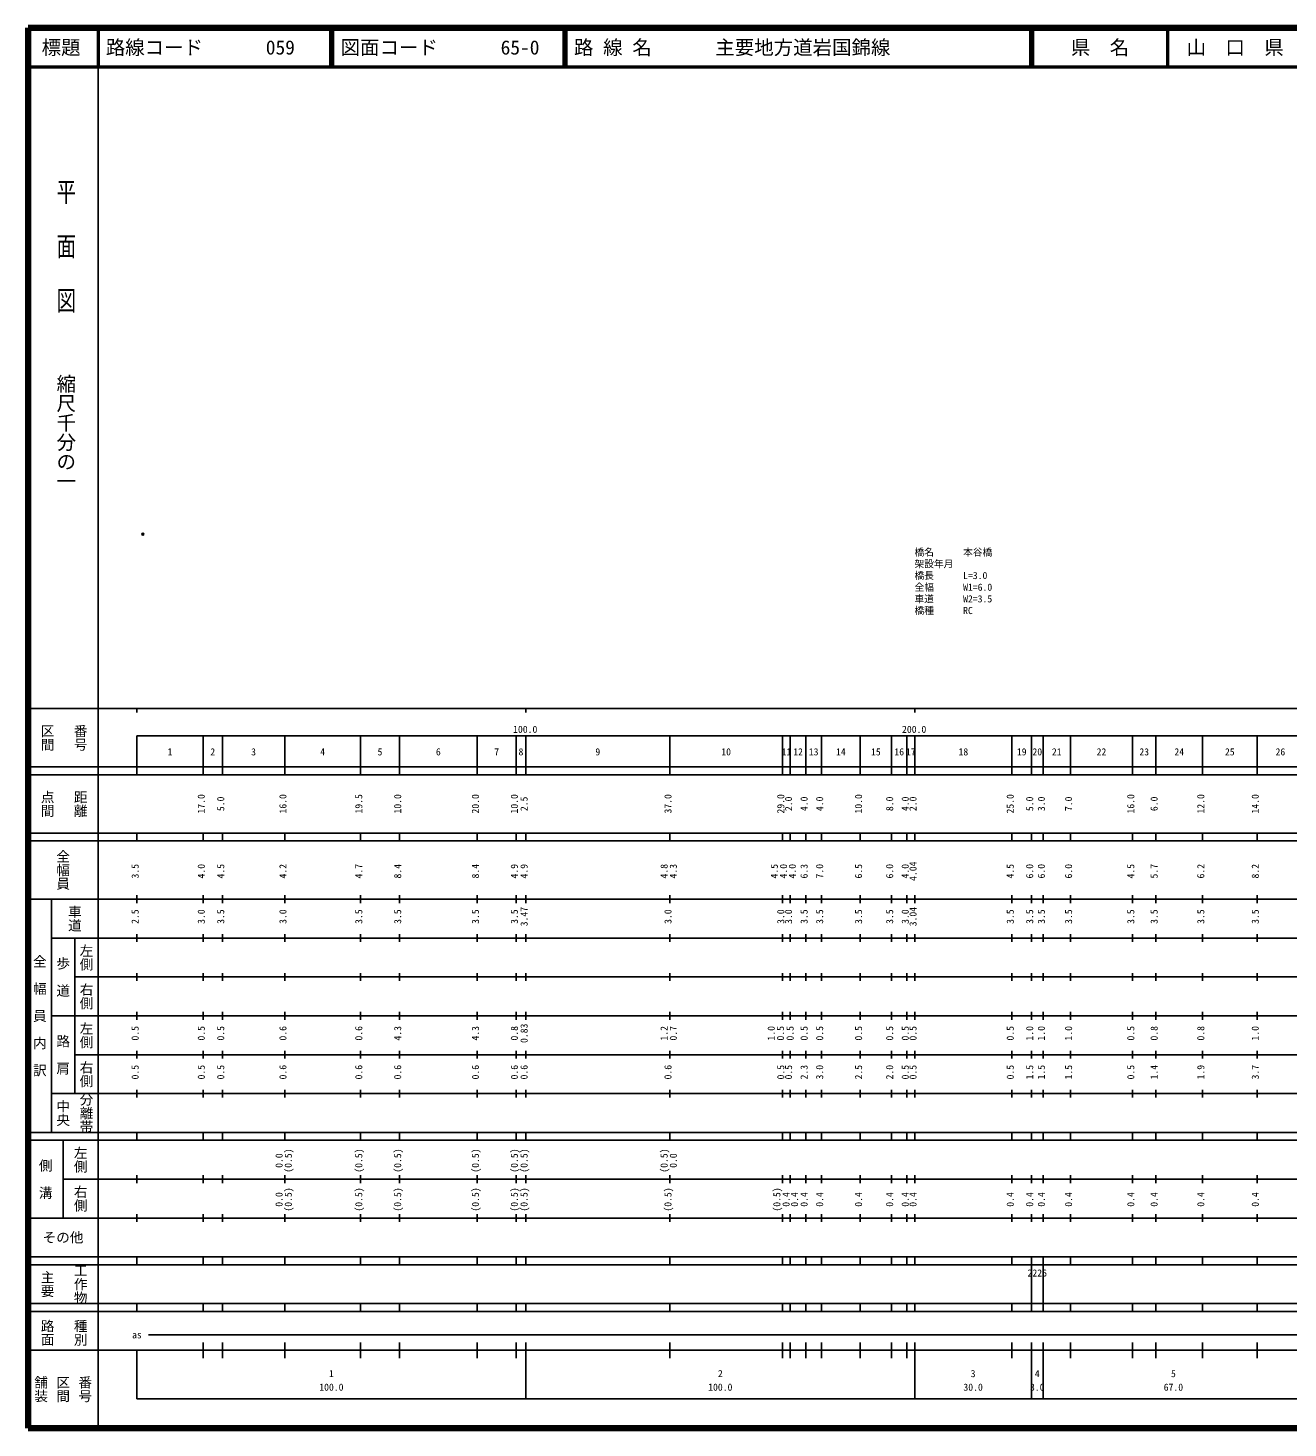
# Model space of a CAD drawing. Units: millimetres on the paper. Extents: x 40 to 680, y 20 to 380.
# Drawn here: x 40 to 364, y 20 to 380 of the extents above; entities that cross this region are included whole.
import ezdxf
from ezdxf.enums import TextEntityAlignment as Align

# ---------------------------------------------------------------- set-up
doc = ezdxf.new("R2010")
doc.units = ezdxf.units.MM
doc.header["$PDMODE"] = 32
doc.header["$PDSIZE"] = 0.5
for name, color, linetype in [('M-OTRS', 6, 'Continuous'), ('M-STR-HTXT', 7, 'Continuous'), ('M-TTL-TXT', 7, 'Continuous')]:
    doc.layers.add(name, color=color, linetype=linetype)
for name, color, linetype, lineweight in [('M-TTL', 2, 'Continuous', 140), ('M-TTL-BAND', 7, 'Continuous', 25), ('M-TTL-LINE', 7, 'Continuous', 50)]:
    doc.layers.add(name, color=color, linetype=linetype, lineweight=lineweight)
doc.styles.add('@ＭＳ ゴシック', font='')
doc.styles.add('ＭＳ ゴシック', font='')
doc.styles.get('@ＭＳ ゴシック').set_extended_font_data('@MS Gothic')
doc.styles.get('ＭＳ ゴシック').set_extended_font_data('MS Gothic')

msp = doc.modelspace()

# ---------------------------------------------------------------- linework, layer by layer
at = {"layer": 'M-OTRS'}
msp.add_point((69.551, 249.839), dxfattribs=at)
at = {"layer": 'M-TTL'}
for p, q in [((40, 380), (40, 20)), ((680, 380), (40, 380)), ((40, 20), (680, 20))]:
    msp.add_line(p, q, dxfattribs=at)
at = {"layer": 'M-TTL-BAND'}
for p, q in [((58, 370), (58, 20)), ((40, 205), (579, 205)), ((68, 205), (68, 204)), ((168, 205), (168, 204)), ((268, 205), (268, 204)), ((68, 198), (579, 198)), ((68, 198), (68, 188)), ((85, 188), (85, 198)), ((90, 188), (90, 198)), ((106, 188), (106, 198)), ((125.5, 188), (125.5, 198)), ((135.5, 188), (135.5, 198)), ((155.5, 188), (155.5, 198)), ((165.5, 188), (165.5, 198)), ((168, 188), (168, 198)), ((205, 188), (205, 198)), ((234, 188), (234, 198)), ((236, 188), (236, 198)), ((240, 188), (240, 198)), ((244, 188), (244, 198)), ((254, 188), (254, 198)), ((262, 188), (262, 198)), ((266, 188), (266, 198)), ((268, 188), (268, 198)), ((293, 188), (293, 198)), ((298, 188), (298, 198)), ((301, 188), (301, 198)), ((308, 188), (308, 198)), ((324, 188), (324, 198)), ((330, 188), (330, 198)), ((342, 188), (342, 198)), ((356, 188), (356, 198)), ((40, 190), (579, 190)), ((40, 188), (579, 188)), ((40, 173), (579, 173)), ((68, 171), (68, 173)), ((85, 171), (85, 173)), ((90, 171), (90, 173)), ((106, 171), (106, 173)), ((125.5, 171), (125.5, 173)), ((135.5, 171), (135.5, 173)), ((155.5, 171), (155.5, 173)), ((165.5, 171), (165.5, 173)), ((168, 171), (168, 173)), ((205, 171), (205, 173)), ((234, 171), (234, 173)), ((236, 171), (236, 173)), ((240, 171), (240, 173)), ((244, 171), (244, 173)), ((254, 171), (254, 173)), ((262, 171), (262, 173)), ((266, 171), (266, 173)), ((268, 171), (268, 173)), ((293, 171), (293, 173)), ((298, 171), (298, 173)), ((301, 171), (301, 173)), ((308, 171), (308, 173)), ((324, 171), (324, 173)), ((330, 171), (330, 173)), ((342, 171), (342, 173)), ((356, 171), (356, 173)), ((40, 171), (579, 171)), ((40, 156), (579, 156)), ((46, 96), (46, 156)), ((68, 155), (68, 157)), ((85, 155), (85, 157)), ((90, 155), (90, 157)), ((106, 155), (106, 157)), ((125.5, 155), (125.5, 157)), ((135.5, 155), (135.5, 157)), ((155.5, 155), (155.5, 157)), ((165.5, 155), (165.5, 157)), ((168, 155), (168, 157)), ((205, 155), (205, 157)), ((234, 155), (234, 157)), ((236, 155), (236, 157)), ((240, 155), (240, 157)), ((244, 155), (244, 157)), ((254, 155), (254, 157)), ((262, 155), (262, 157)), ((266, 155), (266, 157)), ((268, 155), (268, 157)), ((293, 155), (293, 157)), ((298, 155), (298, 157)), ((301, 155), (301, 157)), ((308, 155), (308, 157)), ((324, 155), (324, 157)), ((330, 155), (330, 157)), ((342, 155), (342, 157)), ((356, 155), (356, 157)), ((46, 146), (579, 146)), ((52, 146), (52, 106)), ((68, 145), (68, 147)), ((85, 145), (85, 147)), ((90, 145), (90, 147)), ((106, 145), (106, 147)), ((125.5, 145), (125.5, 147)), ((135.5, 145), (135.5, 147)), ((155.5, 145), (155.5, 147)), ((165.5, 145), (165.5, 147)), ((168, 145), (168, 147)), ((205, 145), (205, 147)), ((234, 145), (234, 147)), ((236, 145), (236, 147)), ((240, 145), (240, 147)), ((244, 145), (244, 147)), ((254, 145), (254, 147)), ((262, 145), (262, 147)), ((266, 145), (266, 147)), ((268, 145), (268, 147)), ((293, 145), (293, 147)), ((298, 145), (298, 147)), ((301, 145), (301, 147)), ((308, 145), (308, 147)), ((324, 145), (324, 147)), ((330, 145), (330, 147)), ((342, 145), (342, 147)), ((356, 145), (356, 147)), ((68, 135), (68, 137)), ((85, 135), (85, 137)), ((90, 135), (90, 137)), ((106, 135), (106, 137)), ((125.5, 135), (125.5, 137)), ((135.5, 135), (135.5, 137)), ((155.5, 135), (155.5, 137)), ((165.5, 135), (165.5, 137)), ((168, 135), (168, 137)), ((205, 135), (205, 137)), ((234, 135), (234, 137)), ((236, 135), (236, 137)), ((240, 135), (240, 137)), ((244, 135), (244, 137)), ((254, 135), (254, 137)), ((262, 135), (262, 137)), ((266, 135), (266, 137)), ((268, 135), (268, 137)), ((293, 135), (293, 137)), ((298, 135), (298, 137)), ((301, 135), (301, 137)), ((308, 135), (308, 137)), ((324, 135), (324, 137)), ((330, 135), (330, 137)), ((342, 135), (342, 137)), ((356, 135), (356, 137)), ((52, 136), (579, 136)), ((46, 126), (579, 126)), ((68, 125), (68, 127)), ((85, 125), (85, 127)), ((90, 125), (90, 127)), ((106, 125), (106, 127)), ((125.5, 125), (125.5, 127)), ((135.5, 125), (135.5, 127)), ((155.5, 125), (155.5, 127)), ((165.5, 125), (165.5, 127)), ((168, 125), (168, 127)), ((205, 125), (205, 127)), ((234, 125), (234, 127)), ((236, 125), (236, 127)), ((240, 125), (240, 127)), ((244, 125), (244, 127)), ((254, 125), (254, 127)), ((262, 125), (262, 127)), ((266, 125), (266, 127)), ((268, 125), (268, 127)), ((293, 125), (293, 127)), ((298, 125), (298, 127)), ((301, 125), (301, 127)), ((308, 125), (308, 127)), ((324, 125), (324, 127)), ((330, 125), (330, 127)), ((342, 125), (342, 127)), ((356, 125), (356, 127)), ((52, 116), (579, 116)), ((68, 115), (68, 117)), ((85, 115), (85, 117)), ((90, 115), (90, 117)), ((106, 115), (106, 117)), ((125.5, 115), (125.5, 117)), ((135.5, 115), (135.5, 117)), ((155.5, 115), (155.5, 117)), ((165.5, 115), (165.5, 117)), ((168, 115), (168, 117)), ((205, 115), (205, 117)), ((234, 115), (234, 117)), ((236, 115), (236, 117)), ((240, 115), (240, 117)), ((244, 115), (244, 117)), ((254, 115), (254, 117)), ((262, 115), (262, 117)), ((266, 115), (266, 117)), ((268, 115), (268, 117)), ((293, 115), (293, 117)), ((298, 115), (298, 117)), ((301, 115), (301, 117)), ((308, 115), (308, 117)), ((324, 115), (324, 117)), ((330, 115), (330, 117)), ((342, 115), (342, 117)), ((356, 115), (356, 117)), ((46, 106), (579, 106)), ((68, 105), (68, 107)), ((85, 105), (85, 107)), ((90, 105), (90, 107)), ((106, 105), (106, 107)), ((125.5, 105), (125.5, 107)), ((135.5, 105), (135.5, 107)), ((155.5, 105), (155.5, 107)), ((165.5, 105), (165.5, 107)), ((168, 105), (168, 107)), ((205, 105), (205, 107)), ((234, 105), (234, 107)), ((236, 105), (236, 107)), ((240, 105), (240, 107)), ((244, 105), (244, 107)), ((254, 105), (254, 107)), ((262, 105), (262, 107)), ((266, 105), (266, 107)), ((268, 105), (268, 107)), ((293, 105), (293, 107)), ((298, 105), (298, 107)), ((301, 105), (301, 107)), ((308, 105), (308, 107)), ((324, 105), (324, 107)), ((330, 105), (330, 107)), ((342, 105), (342, 107)), ((356, 105), (356, 107)), ((40, 96), (579, 96)), ((40, 94), (579, 94)), ((49, 94), (49, 74)), ((68, 94), (68, 96)), ((85, 94), (85, 96)), ((90, 94), (90, 96)), ((106, 94), (106, 96)), ((125.5, 94), (125.5, 96)), ((135.5, 94), (135.5, 96)), ((155.5, 94), (155.5, 96)), ((165.5, 94), (165.5, 96)), ((168, 94), (168, 96)), ((205, 94), (205, 96)), ((234, 94), (234, 96)), ((236, 94), (236, 96)), ((240, 94), (240, 96)), ((244, 94), (244, 96)), ((254, 94), (254, 96)), ((262, 94), (262, 96)), ((266, 94), (266, 96)), ((268, 94), (268, 96)), ((293, 94), (293, 96)), ((298, 94), (298, 96)), ((301, 94), (301, 96)), ((308, 94), (308, 96)), ((324, 94), (324, 96)), ((330, 94), (330, 96)), ((342, 94), (342, 96)), ((356, 94), (356, 96)), ((49, 84), (579, 84)), ((68, 83), (68, 85)), ((85, 83), (85, 85)), ((90, 83), (90, 85)), ((106, 83), (106, 85)), ((125.5, 83), (125.5, 85)), ((135.5, 83), (135.5, 85)), ((155.5, 83), (155.5, 85)), ((165.5, 83), (165.5, 85)), ((168, 83), (168, 85)), ((205, 83), (205, 85)), ((234, 83), (234, 85)), ((236, 83), (236, 85)), ((240, 83), (240, 85)), ((244, 83), (244, 85)), ((254, 83), (254, 85)), ((262, 83), (262, 85)), ((266, 83), (266, 85)), ((268, 83), (268, 85)), ((293, 83), (293, 85)), ((298, 83), (298, 85)), ((301, 83), (301, 85)), ((308, 83), (308, 85)), ((324, 83), (324, 85)), ((330, 83), (330, 85)), ((342, 83), (342, 85)), ((356, 83), (356, 85)), ((40, 74), (579, 74)), ((68, 73), (68, 75)), ((85, 73), (85, 75)), ((90, 73), (90, 75)), ((106, 73), (106, 75)), ((125.5, 73), (125.5, 75)), ((135.5, 73), (135.5, 75)), ((155.5, 73), (155.5, 75)), ((165.5, 73), (165.5, 75)), ((168, 73), (168, 75)), ((205, 73), (205, 75)), ((234, 73), (234, 75)), ((236, 73), (236, 75)), ((240, 73), (240, 75)), ((244, 73), (244, 75)), ((254, 73), (254, 75)), ((262, 73), (262, 75)), ((266, 73), (266, 75)), ((268, 73), (268, 75)), ((293, 73), (293, 75)), ((298, 73), (298, 75)), ((301, 73), (301, 75)), ((308, 73), (308, 75)), ((324, 73), (324, 75)), ((330, 73), (330, 75)), ((342, 73), (342, 75)), ((356, 73), (356, 75)), ((40, 64), (579, 64)), ((40, 62), (579, 62)), ((68, 62), (68, 64)), ((85, 62), (85, 64)), ((90, 62), (90, 64)), ((106, 62), (106, 64)), ((125.5, 62), (125.5, 64)), ((135.5, 62), (135.5, 64)), ((155.5, 62), (155.5, 64)), ((165.5, 62), (165.5, 64)), ((168, 62), (168, 64)), ((205, 62), (205, 64)), ((234, 62), (234, 64)), ((236, 62), (236, 64)), ((240, 62), (240, 64)), ((244, 62), (244, 64)), ((254, 62), (254, 64)), ((262, 62), (262, 64)), ((266, 62), (266, 64)), ((268, 62), (268, 64)), ((293, 62), (293, 64)), ((298, 62), (298, 64)), ((298, 52), (298, 62)), ((301, 62), (301, 64)), ((301, 52), (301, 62)), ((308, 62), (308, 64)), ((324, 62), (324, 64)), ((330, 62), (330, 64)), ((342, 62), (342, 64)), ((356, 62), (356, 64)), ((40, 52), (579, 52)), ((68, 50), (68, 52)), ((85, 50), (85, 52)), ((90, 50), (90, 52)), ((106, 50), (106, 52)), ((125.5, 50), (125.5, 52)), ((135.5, 50), (135.5, 52)), ((155.5, 50), (155.5, 52)), ((165.5, 50), (165.5, 52)), ((168, 50), (168, 52)), ((205, 50), (205, 52)), ((234, 50), (234, 52)), ((236, 50), (236, 52)), ((240, 50), (240, 52)), ((244, 50), (244, 52)), ((254, 50), (254, 52)), ((262, 50), (262, 52)), ((266, 50), (266, 52)), ((268, 50), (268, 52)), ((293, 50), (293, 52)), ((298, 50), (298, 52)), ((301, 50), (301, 52)), ((308, 50), (308, 52)), ((324, 50), (324, 52)), ((330, 50), (330, 52)), ((342, 50), (342, 52)), ((356, 50), (356, 52)), ((40, 50), (579, 50)), ((71, 44), (565, 44)), ((40, 40), (579, 40)), ((68, 40), (68, 27.5)), ((85, 38), (85, 42)), ((90, 38), (90, 42)), ((106, 38), (106, 42)), ((125.5, 38), (125.5, 42)), ((135.5, 38), (135.5, 42)), ((155.5, 38), (155.5, 42)), ((165.5, 38), (165.5, 42)), ((168, 27.5), (168, 42)), ((205, 38), (205, 42)), ((234, 38), (234, 42)), ((236, 38), (236, 42)), ((240, 38), (240, 42)), ((244, 38), (244, 42)), ((254, 38), (254, 42)), ((262, 38), (262, 42)), ((266, 38), (266, 42)), ((268, 27.5), (268, 42)), ((293, 38), (293, 42)), ((298, 27.5), (298, 42)), ((301, 27.5), (301, 42)), ((308, 38), (308, 42)), ((324, 38), (324, 42)), ((330, 38), (330, 42)), ((342, 38), (342, 42)), ((356, 38), (356, 42)), ((68, 27.5), (579, 27.5))]:
    msp.add_line(p, q, dxfattribs=at)
at = {"layer": 'M-TTL-LINE'}
for p, q in [((58, 380), (58, 370)), ((117.75, 380), (117.75, 370)), ((118.25, 380), (118.25, 370)), ((177.75, 380), (177.75, 370)), ((178.25, 380), (178.25, 370)), ((297.75, 380), (297.75, 370)), ((298.25, 380), (298.25, 370)), ((333, 380), (333, 370)), ((40, 370), (680, 370))]:
    msp.add_line(p, q, dxfattribs=at)

# ---------------------------------------------------------------- texts
at = {"layer": 'M-STR-HTXT', "style": 'ＭＳ ゴシック'}
for s, p in [('橋名\u3000\u3000\u3000本谷橋', (267.929, 243.745)), ('架設年月\u3000', (267.929, 240.745)), ('橋長\u3000\u3000\u3000L=3.0', (267.929, 237.745)), ('全幅\u3000\u3000\u3000W1=6.0', (267.929, 234.745)), ('車道\u3000\u3000\u3000W2=3.5', (267.929, 231.745)), ('橋種\u3000\u3000\u3000RC', (267.929, 228.745))]:
    msp.add_text(s, height=1.833, dxfattribs=at).set_placement(p, align=Align.BOTTOM_LEFT)
at = {"layer": 'M-TTL-BAND', "style": '@ＭＳ ゴシック', "width": 1.4}
msp.add_text('平  面  図', height=3.666, rotation=270, dxfattribs=at).set_placement((49.777, 306.475), align=Align.MIDDLE_RIGHT)
at = {"layer": 'M-TTL-BAND', "style": '@ＭＳ ゴシック'}
msp.add_text('縮尺千分の一', height=3.666, rotation=270, dxfattribs=at).set_placement((49.777, 261.03), align=Align.MIDDLE_RIGHT)
for s, p in [('区間', (45, 197.5)), ('番号', (53.5, 197.5)), ('点間', (45, 180.5)), ('距離', (53.5, 180.5)), ('全幅員', (49, 163.5)), ('車道', (52, 151)), ('左側', (55, 141)), ('全\u3000幅\u3000員\u3000内\u3000訳', (43, 126)), ('歩\u3000道', (49, 136)), ('右側', (55, 131)), ('左側', (55, 121)), ('路\u3000肩', (49, 116)), ('右側', (55, 111)), ('分離帯', (55, 101)), ('中央', (49, 101)), ('左側', (53.5, 89)), ('側\u3000溝', (44.5, 84)), ('右側', (53.5, 79)), ('工作物', (53.5, 57)), ('主要', (45, 57)), ('路面', (45, 44.5)), ('種別', (53.5, 44.5)), ('舗装', (43.333, 30)), ('区間', (49, 30)), ('番号', (54.667, 30))]:
    msp.add_text(s, height=2.566, rotation=270, dxfattribs=at).set_placement(p, align=Align.MIDDLE_CENTER)
at = {"layer": 'M-TTL-BAND', "style": 'ＭＳ ゴシック'}
for s, p in [('100.0', (167.844, 198.195)), ('200.0', (267.844, 198.195)), ('1', (76.5, 192.405)), ('2', (87.5, 192.405)), ('3', (98, 192.405)), ('4', (115.75, 192.405)), ('5', (130.5, 192.405)), ('6', (145.5, 192.405)), ('7', (160.5, 192.405)), ('8', (166.75, 192.405)), ('9', (186.5, 192.405)), ('10', (219.5, 192.405)), ('11', (235, 192.405)), ('12', (238, 192.405)), ('13', (242, 192.405)), ('14', (249, 192.405)), ('15', (258, 192.405)), ('16', (264, 192.405)), ('17', (267, 192.405)), ('18', (280.5, 192.405)), ('19', (295.5, 192.405)), ('20', (299.5, 192.405)), ('21', (304.5, 192.405)), ('22', (316, 192.405)), ('23', (327, 192.405)), ('24', (336, 192.405)), ('25', (349, 192.405)), ('26', (362, 192.405)), ('as', (68, 42.5)), ('1', (118, 32.523)), ('2', (218, 32.523)), ('3', (283, 32.523)), ('4', (299.5, 32.523)), ('5', (334.5, 32.523)), ('100.0', (118, 29.033)), ('100.0', (218, 29.033)), ('30.0', (283, 29.033)), ('3.0', (299.5, 29.033)), ('67.0', (334.5, 29.033))]:
    msp.add_text(s, height=1.833, dxfattribs=at).set_placement(p, align=Align.BOTTOM_CENTER)
for s, p in [('17.0', (86, 180.5)), ('5.0', (91, 180.5)), ('16.0', (107, 180.5)), ('19.5', (126.5, 180.5)), ('10.0', (136.5, 180.5)), ('20.0', (156.5, 180.5)), ('10.0', (166.5, 180.5)), ('2.5', (169, 180.5)), ('37.0', (206, 180.5)), ('29.0', (235, 180.5)), ('2.0', (237, 180.5)), ('4.0', (241, 180.5)), ('4.0', (245, 180.5)), ('10.0', (255, 180.5)), ('8.0', (263, 180.5)), ('4.0', (267, 180.5)), ('2.0', (269, 180.5)), ('25.0', (294, 180.5)), ('5.0', (299, 180.5)), ('3.0', (302, 180.5)), ('7.0', (309, 180.5)), ('16.0', (325, 180.5)), ('6.0', (331, 180.5)), ('12.0', (343, 180.5)), ('14.0', (357, 180.5)), ('3.5', (69, 163.174)), ('4.0', (86, 163.174)), ('4.5', (91, 163.174)), ('4.2', (107, 163.174)), ('4.7', (126.5, 163.174)), ('8.4', (136.5, 163.174)), ('8.4', (156.5, 163.174)), ('4.9', (166.5, 163.174)), ('4.9', (169, 163.174)), ('4.8', (205, 163.174)), ('4.3', (207.37, 163.174)), ('4.5', (233.341, 163.174)), ('4.0', (235.711, 163.174)), ('4.0', (237.973, 163.174)), ('6.3', (241, 163.174)), ('7.0', (245, 163.174)), ('6.5', (255, 163.174)), ('6.0', (263, 163.174)), ('4.0', (267, 163.174)), ('4.04', (269, 163.174)), ('4.5', (294, 163.174)), ('6.0', (299, 163.174)), ('6.0', (302, 163.174)), ('6.0', (309, 163.174)), ('4.5', (325, 163.174)), ('5.7', (331, 163.174)), ('6.2', (343, 163.174)), ('8.2', (357, 163.174)), ('2.5', (69, 151.5)), ('3.0', (86, 151.5)), ('3.5', (91, 151.5)), ('3.0', (107, 151.5)), ('3.5', (126.5, 151.5)), ('3.5', (136.5, 151.5)), ('3.5', (156.5, 151.5)), ('3.5', (166.5, 151.5)), ('3.47', (169, 151.5)), ('3.0', (206, 151.5)), ('3.0', (235, 151.5)), ('3.0', (237, 151.5)), ('3.5', (241, 151.5)), ('3.5', (245, 151.5)), ('3.5', (255, 151.5)), ('3.5', (263, 151.5)), ('3.0', (267, 151.5)), ('3.04', (269, 151.5)), ('3.5', (294, 151.5)), ('3.5', (299, 151.5)), ('3.5', (302, 151.5)), ('3.5', (309, 151.5)), ('3.5', (325, 151.5)), ('3.5', (331, 151.5)), ('3.5', (343, 151.5)), ('3.5', (357, 151.5)), ('0.5', (69, 121.5)), ('0.5', (86, 121.5)), ('0.5', (91, 121.5)), ('0.6', (107, 121.5)), ('0.6', (126.5, 121.5)), ('4.3', (136.5, 121.5)), ('4.3', (156.5, 121.5)), ('0.8', (166.5, 121.5)), ('0.83', (169, 121.5)), ('1.2', (205, 121.5)), ('0.7', (207.37, 121.5)), ('1.0', (232.551, 121.5)), ('0.5', (234.921, 121.5)), ('0.5', (237.395, 121.5)), ('0.5', (241, 121.5)), ('0.5', (245, 121.5)), ('0.5', (255, 121.5)), ('0.5', (263, 121.5)), ('0.5', (267, 121.5)), ('0.5', (269, 121.5)), ('0.5', (294, 121.5)), ('1.0', (299, 121.5)), ('1.0', (302, 121.5)), ('1.0', (309, 121.5)), ('0.5', (325, 121.5)), ('0.8', (331, 121.5)), ('0.8', (343, 121.5)), ('1.0', (357, 121.5)), ('0.5', (69, 111.5)), ('0.5', (86, 111.5)), ('0.5', (91, 111.5)), ('0.6', (107, 111.5)), ('0.6', (126.5, 111.5)), ('0.6', (136.5, 111.5)), ('0.6', (156.5, 111.5)), ('0.6', (166.5, 111.5)), ('0.6', (169, 111.5)), ('0.6', (206, 111.5)), ('0.5', (235, 111.5)), ('0.5', (237, 111.5)), ('2.3', (241, 111.5)), ('3.0', (245, 111.5)), ('2.5', (255, 111.5)), ('2.0', (263, 111.5)), ('0.5', (267, 111.5)), ('0.5', (269, 111.5)), ('0.5', (294, 111.5)), ('1.5', (299, 111.5)), ('1.5', (302, 111.5)), ('1.5', (309, 111.5)), ('0.5', (325, 111.5)), ('1.4', (331, 111.5)), ('1.9', (343, 111.5)), ('3.7', (357, 111.5)), ('0.0', (106, 88.764)), ('(0.5)', (108.37, 88.764)), ('(0.5)', (126.5, 88.764)), ('(0.5)', (136.5, 88.764)), ('(0.5)', (156.5, 88.764)), ('(0.5)', (166.5, 88.764)), ('(0.5)', (169, 88.764)), ('(0.5)', (205, 88.764)), ('0.0', (207.37, 88.764)), ('0.0', (106, 78.764)), ('(0.5)', (108.37, 78.764)), ('(0.5)', (126.5, 78.764)), ('(0.5)', (136.5, 78.764)), ('(0.5)', (156.5, 78.764)), ('(0.5)', (166.5, 78.764)), ('(0.5)', (169, 78.764)), ('(0.5)', (206, 78.764)), ('(0.5)', (234, 78.764)), ('0.4', (236.37, 78.764)), ('0.4', (238.544, 78.764)), ('0.4', (241, 78.764)), ('0.4', (245, 78.764)), ('0.4', (255, 78.764)), ('0.4', (263, 78.764)), ('0.4', (267, 78.764)), ('0.4', (269, 78.764)), ('0.4', (294, 78.764)), ('0.4', (299, 78.764)), ('0.4', (302, 78.764)), ('0.4', (309, 78.764)), ('0.4', (325, 78.764)), ('0.4', (331, 78.764)), ('0.4', (343, 78.764)), ('0.4', (357, 78.764))]:
    msp.add_text(s, height=1.833, rotation=90, dxfattribs=at).set_placement(p, align=Align.BOTTOM_CENTER)
msp.add_text('その他', height=2.566, dxfattribs=at).set_placement((49, 69), align=Align.MIDDLE_CENTER)
msp.add_text('2226', height=1.833, dxfattribs=at).set_placement((297, 58.405), align=Align.BOTTOM_LEFT)
at = {"layer": 'M-TTL-TXT', "style": 'ＭＳ ゴシック'}
for s, p in [('標題', (48.5, 375)), ('県\u3000名', (315.625, 375)), ('山\u3000口\u3000県', (350.375, 375))]:
    msp.add_text(s, height=3.666, dxfattribs=at).set_placement(p, align=Align.MIDDLE_CENTER)
for s, p in [('路線コード', (60, 375)), ('059', (101.142, 375)), ('図面コード', (120.38, 375)), ('65-0', (161.521, 375)), ('路 線 名', (180.38, 375)), ('主要地方道岩国錦線', (216.734, 375))]:
    msp.add_text(s, height=3.666, dxfattribs=at).set_placement(p, align=Align.MIDDLE_LEFT)

doc.saveas('drawing.dxf')
